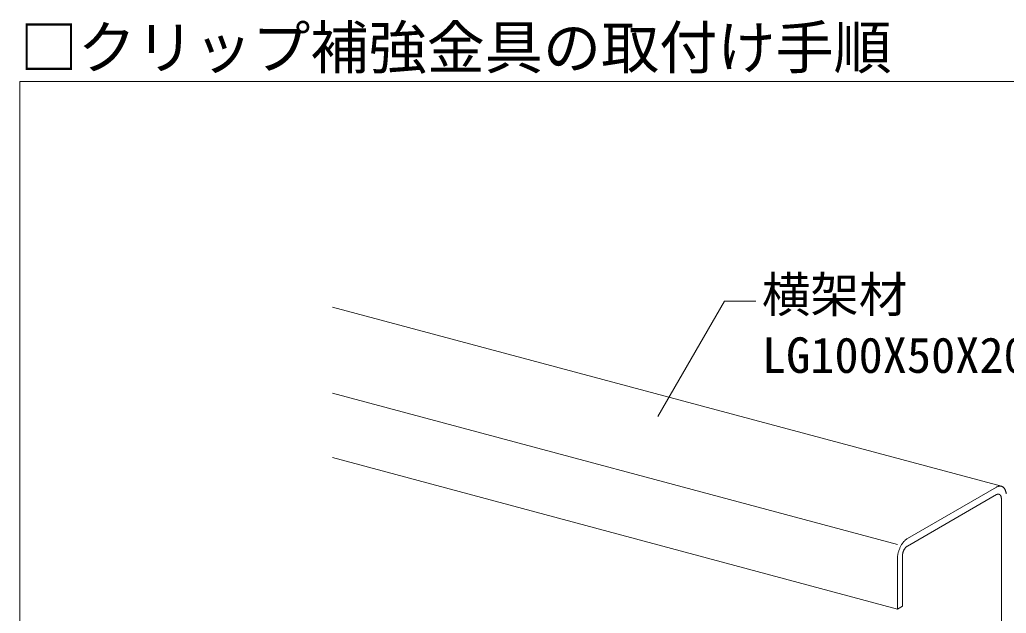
# Model space of a CAD drawing. Units: millimetres on the paper, enlarged 20 times, with parts at other scales. Extents: x -3900 to 3900, y -2693 to 2650.
# Drawn here: x 40 to 1058, y 384 to 997 of the extents above; entities that cross this region are included whole.
import ezdxf
from ezdxf.enums import TextEntityAlignment as Align

# ---------------------------------------------------------------- set-up
doc = ezdxf.new("R2010")
doc.units = ezdxf.units.MM
doc.header["$LTSCALE"] = 20
for name, color, linetype, lineweight in [('B-2_野縁受け', 3, 'Continuous', 18), ('B-6_文字', 4, 'Continuous', 18), ('F-3_野縁', 3, 'Continuous', 18)]:
    doc.layers.add(name, color=color, linetype=linetype, lineweight=lineweight)
doc.layers.add('F-6_文字', color=7, linetype='Continuous')
doc.styles.add('ＭＳ ゴシック', font='')
doc.styles.get('ＭＳ ゴシック').set_extended_font_data('MS Gothic')

msp = doc.modelspace()

# ---------------------------------------------------------------- linework, layer by layer
at = {"layer": 'B-2_野縁受け'}
for p, q in [((1053.23, 515.4), (362.78, 700.4)), ((945.83, 455.44), (362.78, 611.67)), ((362.78, 545), (945.83, 388.77)), ((956.19, 461.42), (1048.05, 514.46)), ((956.19, 453.75), (1048.05, 506.79)), ((1053.23, 199.45), (1053.23, 502.12)), ((945.83, 388.77), (945.83, 440.11)), ((951.01, 391.76), (951.01, 443.1)), ((945.83, 388.77), (951.01, 391.76))]:
    msp.add_line(p, q, dxfattribs=at)
for centre, radius, start, end in [((1053.02, 505.89), 9.9, 114.20833, 120.08147), ((1052.39, 507.29), 8.37, 107.64462, 114.21445), ((1052.01, 508.47), 7.13, 100.33492, 107.64659), ((1051.84, 509.4), 6.18, 92.29131, 100.32968), ((1051.82, 510.05), 5.53, 83.61781, 92.27635), ((1051.85, 510.42), 5.17, 74.52733, 83.59312), ((1051.88, 510.51), 5.07, 65.32216, 74.49692), ((1051.8, 510.34), 5.26, 56.33252, 65.29295), ((1051.54, 509.96), 5.72, 47.83966, 56.31081), ((1051.04, 509.41), 6.47, 40.02408, 47.82809), ((1050.24, 508.74), 7.51, 32.95801, 40.02158), ((1049.12, 508.01), 8.85, 26.63008, 32.96169), ((1047.66, 507.28), 10.47, 20.97903, 26.63701), ((1045.9, 506.6), 12.36, 15.92159, 20.98712), ((1043.87, 506.02), 14.47, 11.37006, 15.92958), ((1050.53, 502.51), 4.95, 114.20833, 120.08147), ((1050.22, 503.21), 4.18, 107.64462, 114.21445), ((1050.03, 503.8), 3.56, 100.33492, 107.64659), ((1049.95, 504.26), 3.09, 92.29131, 100.32968), ((1049.93, 504.59), 2.77, 83.61781, 92.27635), ((1049.95, 504.77), 2.58, 74.52733, 83.59312), ((1049.96, 504.82), 2.54, 65.32216, 74.49692), ((1049.93, 504.74), 2.63, 56.33252, 65.29295), ((1049.8, 504.54), 2.86, 47.83966, 56.31081), ((1049.54, 504.27), 3.23, 40.02408, 47.82809), ((1049.15, 503.93), 3.75, 32.95801, 40.02158), ((1048.58, 503.57), 4.42, 26.63008, 32.96169), ((1047.86, 503.2), 5.24, 20.97903, 26.63701), ((1046.98, 502.86), 6.18, 15.92159, 20.98712), ((1045.96, 502.57), 7.24, 11.37006, 15.92958), ((1044.84, 502.35), 8.38, 7.24176, 11.3774), ((1043.66, 502.2), 9.56, 3.46278, 7.24823), ((1042.47, 502.12), 10.76, 359.96877, 3.46838), ((1041.63, 505.57), 16.75, 7.24176, 11.3774), ((968.09, 444.63), 20.73, 138.17744, 141.76534), ((966.31, 446.23), 18.34, 134.28928, 138.18332), ((964.67, 447.91), 15.98, 130.02838, 134.29604), ((963.23, 449.62), 13.75, 125.31799, 130.03598), ((962.05, 451.29), 11.71, 120.07359, 125.32611), ((976.93, 439.12), 31.18, 162.33987, 165.07285), ((977.09, 439.07), 31.35, 159.61942, 162.34262), ((976.77, 439.18), 31.01, 156.87947, 159.62218), ((976.02, 439.51), 30.19, 154.09019, 156.88234), ((974.88, 440.06), 28.93, 151.22003, 154.09326), ((973.43, 440.86), 27.27, 148.23471, 151.22342), ((971.75, 441.91), 25.29, 145.09595, 148.23853), ((969.94, 443.17), 23.08, 141.76025, 145.10034), ((966.64, 442.58), 15.67, 159.61942, 162.34262), ((966.48, 442.64), 15.51, 156.87947, 159.62218), ((966.1, 442.8), 15.1, 154.09019, 156.88234), ((965.53, 443.08), 14.46, 151.22003, 154.09326), ((964.81, 443.48), 13.63, 148.23471, 151.22342), ((963.97, 444), 12.64, 145.09595, 148.23853), ((963.06, 444.63), 11.54, 141.76025, 145.10034), ((962.14, 445.36), 10.37, 138.17744, 141.76534), ((961.25, 446.16), 9.17, 134.28928, 138.18332), ((960.43, 447), 7.99, 130.02838, 134.29604), ((959.71, 447.86), 6.88, 125.31799, 130.03598), ((959.12, 448.69), 5.85, 120.07359, 125.32611), ((969.66, 440.1), 23.83, 176.70427, 179.97359), ((971.8, 439.98), 25.98, 173.62148, 176.70845), ((973.67, 439.77), 27.86, 170.67877, 173.62514), ((975.19, 439.52), 29.39, 167.83937, 170.68205), ((976.29, 439.29), 30.52, 165.07002, 167.84236), ((962.92, 443.09), 11.92, 176.70427, 179.97359), ((963.99, 443.03), 12.99, 173.62148, 176.70845), ((964.93, 442.93), 13.93, 170.67877, 173.62514), ((965.69, 442.8), 14.7, 167.83937, 170.68205), ((966.24, 442.69), 15.26, 165.07002, 167.84236), ((966.56, 442.6), 15.59, 162.33987, 165.07285)]:
    msp.add_arc(centre, radius, start, end, dxfattribs=at)
at = {"layer": 'B-6_文字', "color": 7}
for p, q in [((767.28, 706.33), (698.61, 587.39)), ((799.64, 706.33), (767.28, 706.33))]:
    msp.add_line(p, q, dxfattribs=at)
at = {"layer": 'F-3_野縁'}
for p, q in [((40, -284.08), (40, 933.03)), ((40, 933.03), (3807.76, 933.03))]:
    msp.add_line(p, q, dxfattribs=at)

# ---------------------------------------------------------------- texts
at = {"layer": 'B-6_文字', "style": 'ＭＳ ゴシック'}
for s, p in [('横架材', (806.08, 683.95)), ('LG100X50X20X2.3', (806.08, 621.45))]:
    msp.add_text(s, height=36.66, dxfattribs=at).set_placement(p, align=Align.BOTTOM_LEFT)
at = {"layer": 'F-6_文字', "style": 'ＭＳ ゴシック'}
msp.add_text('□クリップ補強金具の取付け手順', height=43.99, dxfattribs=at).set_placement((40, 933.03), align=Align.BOTTOM_LEFT)

doc.saveas('drawing.dxf')
